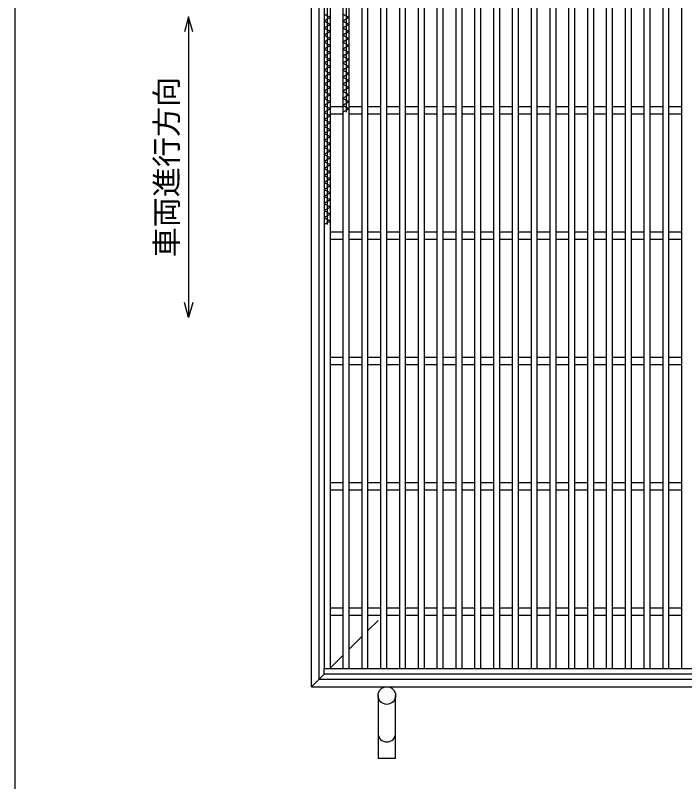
# Model space of a CAD drawing. Units: millimetres, scale not verified. Extents: x -1456 to 1385, y -1026 to 843.
# Drawn here: x -1383 to -850, y -363 to 248 of the extents above; entities that cross this region are included whole.
import ezdxf
from ezdxf.enums import TextEntityAlignment as Align

# ---------------------------------------------------------------- set-up
doc = ezdxf.new("R2010")
doc.units = ezdxf.units.MM
doc.header["$LTSCALE"] = 8
for name, color, linetype, lineweight in [('0_2', 150, 'Continuous', 25), ('16', 3, 'Continuous', 25), ('19', 6, 'Continuous', 25), ('22', 4, 'Continuous', 25)]:
    doc.layers.add(name, color=color, linetype=linetype, lineweight=lineweight)
doc.styles.add('ベクトル', font='')
doc.styles.get('ベクトル').set_extended_font_data('ベクトル')

msp = doc.modelspace()

# ---------------------------------------------------------------- linework, layer by layer
at = {"layer": '0_2'}
msp.add_line((-1383.2, -917.2), (-1383.2, 842.8), dxfattribs=at)
at = {"layer": '16'}
for p, q in [((-1137, 518), (-1137, -273)), ((-1134.5, 518), (-1134.5, 81.2)), ((-1132, -273), (-1132, 518)), ((-1122, 518), (-1122, -273)), ((-1119.5, 518), (-1119.5, 170.8)), ((-1117, -273), (-1117, 518)), ((-1107, 518), (-1107, -273)), ((-1102, -273), (-1102, 518)), ((-1092, 518), (-1092, -273)), ((-1087, -273), (-1087, 518)), ((-1077, 518), (-1077, -273)), ((-1072, -273), (-1072, 518)), ((-1062, 518), (-1062, -273)), ((-1057, -273), (-1057, 518)), ((-1047, 518), (-1047, -273)), ((-1042, -273), (-1042, 518)), ((-1032, 518), (-1032, -273)), ((-1027, -273), (-1027, 518)), ((-1017, 518), (-1017, -273)), ((-1012, -273), (-1012, 518)), ((-1002, 518), (-1002, -273)), ((-997, -273), (-997, 518)), ((-987, 518), (-987, -273)), ((-982, -273), (-982, 518)), ((-972, 518), (-972, -273)), ((-967, -273), (-967, 518)), ((-957, 518), (-957, -273)), ((-952, -273), (-952, 518)), ((-942, 518), (-942, -273)), ((-937, -273), (-937, 518)), ((-927, 518), (-927, -273)), ((-922, -273), (-922, 518)), ((-912, 518), (-912, -273)), ((-907, -273), (-907, 518)), ((-897, 518), (-897, -273)), ((-892, -273), (-892, 518)), ((-882, 518), (-882, -273)), ((-877, -273), (-877, 518)), ((-867, 518), (-867, -273)), ((-862, -273), (-862, 518)), ((-852, 518), (-852, -273)), ((-1137, 249.2), (-1132, 246.4)), ((-1132, 246.4), (-1137, 243.6)), ((-1122, 249.2), (-1117, 246.4)), ((-1117, 246.4), (-1122, 243.6)), ((-1137, 243.6), (-1132, 240.8)), ((-1132, 240.8), (-1137, 238)), ((-1122, 243.6), (-1117, 240.8)), ((-1117, 240.8), (-1122, 238)), ((-1137, 238), (-1132, 235.2)), ((-1132, 235.2), (-1137, 232.4)), ((-1137, 232.4), (-1132, 229.6)), ((-1122, 238), (-1117, 235.2)), ((-1117, 235.2), (-1122, 232.4)), ((-1122, 232.4), (-1117, 229.6)), ((-1132, 229.6), (-1137, 226.8)), ((-1137, 226.8), (-1132, 224)), ((-1117, 229.6), (-1122, 226.8)), ((-1122, 226.8), (-1117, 224)), ((-1132, 224), (-1137, 221.2)), ((-1137, 221.2), (-1132, 218.4)), ((-1117, 224), (-1122, 221.2)), ((-1122, 221.2), (-1117, 218.4)), ((-1132, 218.4), (-1137, 215.6)), ((-1137, 215.6), (-1132, 212.8)), ((-1117, 218.4), (-1122, 215.6)), ((-1122, 215.6), (-1117, 212.8)), ((-1132, 212.8), (-1137, 210)), ((-1137, 210), (-1132, 207.2)), ((-1117, 212.8), (-1122, 210)), ((-1122, 210), (-1117, 207.2)), ((-1132, 207.2), (-1137, 204.4)), ((-1137, 204.4), (-1132, 201.6)), ((-1117, 207.2), (-1122, 204.4)), ((-1122, 204.4), (-1117, 201.6)), ((-1132, 201.6), (-1137, 198.8)), ((-1137, 198.8), (-1132, 196)), ((-1132, 196), (-1137, 193.2)), ((-1117, 201.6), (-1122, 198.8)), ((-1122, 198.8), (-1117, 196)), ((-1117, 196), (-1122, 193.2)), ((-1137, 193.2), (-1132, 190.4)), ((-1132, 190.4), (-1137, 187.6)), ((-1122, 193.2), (-1117, 190.4)), ((-1117, 190.4), (-1122, 187.6)), ((-1137, 187.6), (-1132, 184.8)), ((-1132, 184.8), (-1137, 182)), ((-1122, 187.6), (-1117, 184.8)), ((-1117, 184.8), (-1122, 182)), ((-1137, 182), (-1132, 179.2)), ((-1132, 179.2), (-1137, 176.4)), ((-1122, 182), (-1117, 179.2)), ((-1117, 179.2), (-1122, 176.4)), ((-1137, 176.4), (-1132, 173.6)), ((-1132, 173.6), (-1137, 170.8)), ((-1132, 175.5), (-1122, 175.5)), ((-1122, 176.4), (-1117, 173.6)), ((-1117, 173.6), (-1122, 170.8)), ((-1117, 175.5), (-1107, 175.5)), ((-1102, 175.5), (-1092, 175.5)), ((-1087, 175.5), (-1077, 175.5)), ((-1072, 175.5), (-1062, 175.5)), ((-1057, 175.5), (-1047, 175.5)), ((-1042, 175.5), (-1032, 175.5)), ((-1027, 175.5), (-1017, 175.5)), ((-1012, 175.5), (-1002, 175.5)), ((-997, 175.5), (-987, 175.5)), ((-982, 175.5), (-972, 175.5)), ((-967, 175.5), (-957, 175.5)), ((-952, 175.5), (-942, 175.5)), ((-937, 175.5), (-927, 175.5)), ((-922, 175.5), (-912, 175.5)), ((-907, 175.5), (-897, 175.5)), ((-892, 175.5), (-882, 175.5)), ((-877, 175.5), (-867, 175.5)), ((-862, 175.5), (-852, 175.5)), ((-1137, 170.8), (-1132, 168)), ((-1132, 168), (-1137, 165.2)), ((-1137, 165.2), (-1132, 162.4)), ((-1132, 169.5), (-1122, 169.5)), ((-1117, 169.5), (-1107, 169.5)), ((-1102, 169.5), (-1092, 169.5)), ((-1087, 169.5), (-1077, 169.5)), ((-1072, 169.5), (-1062, 169.5)), ((-1057, 169.5), (-1047, 169.5)), ((-1042, 169.5), (-1032, 169.5)), ((-1027, 169.5), (-1017, 169.5)), ((-1012, 169.5), (-1002, 169.5)), ((-997, 169.5), (-987, 169.5)), ((-982, 169.5), (-972, 169.5)), ((-967, 169.5), (-957, 169.5)), ((-952, 169.5), (-942, 169.5)), ((-937, 169.5), (-927, 169.5)), ((-922, 169.5), (-912, 169.5)), ((-907, 169.5), (-897, 169.5)), ((-892, 169.5), (-882, 169.5)), ((-877, 169.5), (-867, 169.5)), ((-862, 169.5), (-852, 169.5)), ((-1132, 162.4), (-1137, 159.6)), ((-1137, 159.6), (-1132, 156.8)), ((-1132, 156.8), (-1137, 154)), ((-1137, 154), (-1132, 151.2)), ((-1132, 151.2), (-1137, 148.4)), ((-1137, 148.4), (-1132, 145.6)), ((-1132, 145.6), (-1137, 142.8)), ((-1137, 142.8), (-1132, 140)), ((-1132, 140), (-1137, 137.2)), ((-1137, 137.2), (-1132, 134.4)), ((-1132, 134.4), (-1137, 131.6)), ((-1137, 131.6), (-1132, 128.8)), ((-1132, 128.8), (-1137, 126)), ((-1137, 126), (-1132, 123.2)), ((-1132, 123.2), (-1137, 120.4)), ((-1137, 120.4), (-1132, 117.6)), ((-1132, 117.6), (-1137, 114.8)), ((-1137, 114.8), (-1132, 112)), ((-1132, 112), (-1137, 109.2)), ((-1137, 109.2), (-1132, 106.4)), ((-1132, 106.4), (-1137, 103.6)), ((-1137, 103.6), (-1132, 100.8)), ((-1132, 100.8), (-1137, 98)), ((-1137, 98), (-1132, 95.2)), ((-1132, 95.2), (-1137, 92.4)), ((-1137, 92.4), (-1132, 89.6)), ((-1132, 89.6), (-1137, 86.8)), ((-1137, 86.8), (-1132, 84)), ((-1132, 84), (-1137, 81.2)), ((-1132, 75.5), (-1122, 75.5)), ((-1117, 75.5), (-1107, 75.5)), ((-1102, 75.5), (-1092, 75.5)), ((-1087, 75.5), (-1077, 75.5)), ((-1072, 75.5), (-1062, 75.5)), ((-1057, 75.5), (-1047, 75.5)), ((-1042, 75.5), (-1032, 75.5)), ((-1027, 75.5), (-1017, 75.5)), ((-1012, 75.5), (-1002, 75.5)), ((-997, 75.5), (-987, 75.5)), ((-982, 75.5), (-972, 75.5)), ((-967, 75.5), (-957, 75.5)), ((-952, 75.5), (-942, 75.5)), ((-937, 75.5), (-927, 75.5)), ((-922, 75.5), (-912, 75.5)), ((-907, 75.5), (-897, 75.5)), ((-892, 75.5), (-882, 75.5)), ((-877, 75.5), (-867, 75.5)), ((-862, 75.5), (-852, 75.5)), ((-1132, 69.5), (-1122, 69.5)), ((-1117, 69.5), (-1107, 69.5)), ((-1102, 69.5), (-1092, 69.5)), ((-1087, 69.5), (-1077, 69.5)), ((-1072, 69.5), (-1062, 69.5)), ((-1057, 69.5), (-1047, 69.5)), ((-1042, 69.5), (-1032, 69.5)), ((-1027, 69.5), (-1017, 69.5)), ((-1012, 69.5), (-1002, 69.5)), ((-997, 69.5), (-987, 69.5)), ((-982, 69.5), (-972, 69.5)), ((-967, 69.5), (-957, 69.5)), ((-952, 69.5), (-942, 69.5)), ((-937, 69.5), (-927, 69.5)), ((-922, 69.5), (-912, 69.5)), ((-907, 69.5), (-897, 69.5)), ((-892, 69.5), (-882, 69.5)), ((-877, 69.5), (-867, 69.5)), ((-862, 69.5), (-852, 69.5)), ((-1132, -24.5), (-1122, -24.5)), ((-1132, -30.5), (-1122, -30.5)), ((-1117, -24.5), (-1107, -24.5)), ((-1117, -30.5), (-1107, -30.5)), ((-1102, -24.5), (-1092, -24.5)), ((-1102, -30.5), (-1092, -30.5)), ((-1087, -24.5), (-1077, -24.5)), ((-1087, -30.5), (-1077, -30.5)), ((-1072, -24.5), (-1062, -24.5)), ((-1072, -30.5), (-1062, -30.5)), ((-1057, -24.5), (-1047, -24.5)), ((-1057, -30.5), (-1047, -30.5)), ((-1042, -24.5), (-1032, -24.5)), ((-1042, -30.5), (-1032, -30.5)), ((-1027, -24.5), (-1017, -24.5)), ((-1027, -30.5), (-1017, -30.5)), ((-1012, -24.5), (-1002, -24.5)), ((-1012, -30.5), (-1002, -30.5)), ((-997, -24.5), (-987, -24.5)), ((-997, -30.5), (-987, -30.5)), ((-982, -24.5), (-972, -24.5)), ((-982, -30.5), (-972, -30.5)), ((-967, -24.5), (-957, -24.5)), ((-967, -30.5), (-957, -30.5)), ((-952, -24.5), (-942, -24.5)), ((-952, -30.5), (-942, -30.5)), ((-937, -24.5), (-927, -24.5)), ((-937, -30.5), (-927, -30.5)), ((-922, -24.5), (-912, -24.5)), ((-922, -30.5), (-912, -30.5)), ((-907, -24.5), (-897, -24.5)), ((-907, -30.5), (-897, -30.5)), ((-892, -24.5), (-882, -24.5)), ((-892, -30.5), (-882, -30.5)), ((-877, -24.5), (-867, -24.5)), ((-877, -30.5), (-867, -30.5)), ((-862, -24.5), (-852, -24.5)), ((-862, -30.5), (-852, -30.5)), ((-1132, -124.5), (-1122, -124.5)), ((-1117, -124.5), (-1107, -124.5)), ((-1102, -124.5), (-1092, -124.5)), ((-1087, -124.5), (-1077, -124.5)), ((-1072, -124.5), (-1062, -124.5)), ((-1057, -124.5), (-1047, -124.5)), ((-1042, -124.5), (-1032, -124.5)), ((-1027, -124.5), (-1017, -124.5)), ((-1012, -124.5), (-1002, -124.5)), ((-997, -124.5), (-987, -124.5)), ((-982, -124.5), (-972, -124.5)), ((-967, -124.5), (-957, -124.5)), ((-952, -124.5), (-942, -124.5)), ((-937, -124.5), (-927, -124.5)), ((-922, -124.5), (-912, -124.5)), ((-907, -124.5), (-897, -124.5)), ((-892, -124.5), (-882, -124.5)), ((-877, -124.5), (-867, -124.5)), ((-862, -124.5), (-852, -124.5)), ((-1132, -130.5), (-1122, -130.5)), ((-1117, -130.5), (-1107, -130.5)), ((-1102, -130.5), (-1092, -130.5)), ((-1087, -130.5), (-1077, -130.5)), ((-1072, -130.5), (-1062, -130.5)), ((-1057, -130.5), (-1047, -130.5)), ((-1042, -130.5), (-1032, -130.5)), ((-1027, -130.5), (-1017, -130.5)), ((-1012, -130.5), (-1002, -130.5)), ((-997, -130.5), (-987, -130.5)), ((-982, -130.5), (-972, -130.5)), ((-967, -130.5), (-957, -130.5)), ((-952, -130.5), (-942, -130.5)), ((-937, -130.5), (-927, -130.5)), ((-922, -130.5), (-912, -130.5)), ((-907, -130.5), (-897, -130.5)), ((-892, -130.5), (-882, -130.5)), ((-877, -130.5), (-867, -130.5)), ((-862, -130.5), (-852, -130.5)), ((-1132, -224.5), (-1122, -224.5)), ((-1117, -224.5), (-1107, -224.5)), ((-1102, -224.5), (-1092, -224.5)), ((-1087, -224.5), (-1077, -224.5)), ((-1072, -224.5), (-1062, -224.5)), ((-1057, -224.5), (-1047, -224.5)), ((-1042, -224.5), (-1032, -224.5)), ((-1027, -224.5), (-1017, -224.5)), ((-1012, -224.5), (-1002, -224.5)), ((-997, -224.5), (-987, -224.5)), ((-982, -224.5), (-972, -224.5)), ((-967, -224.5), (-957, -224.5)), ((-952, -224.5), (-942, -224.5)), ((-937, -224.5), (-927, -224.5)), ((-922, -224.5), (-912, -224.5)), ((-907, -224.5), (-897, -224.5)), ((-892, -224.5), (-882, -224.5)), ((-877, -224.5), (-867, -224.5)), ((-862, -224.5), (-852, -224.5)), ((-1132, -230.5), (-1122, -230.5)), ((-1117, -230.5), (-1107, -230.5)), ((-1102, -230.5), (-1092, -230.5)), ((-1087, -230.5), (-1077, -230.5)), ((-1072, -230.5), (-1062, -230.5)), ((-1057, -230.5), (-1047, -230.5)), ((-1042, -230.5), (-1032, -230.5)), ((-1027, -230.5), (-1017, -230.5)), ((-1012, -230.5), (-1002, -230.5)), ((-997, -230.5), (-987, -230.5)), ((-982, -230.5), (-972, -230.5)), ((-967, -230.5), (-957, -230.5)), ((-952, -230.5), (-942, -230.5)), ((-937, -230.5), (-927, -230.5)), ((-922, -230.5), (-912, -230.5)), ((-907, -230.5), (-897, -230.5)), ((-892, -230.5), (-882, -230.5)), ((-877, -230.5), (-867, -230.5)), ((-862, -230.5), (-852, -230.5)), ((-1137, -273), (-337, -273)), ((-1137, -277.5), (-1137, -273)), ((-1137, -273), (-1132, -273)), ((-1122, -273), (-1117, -273)), ((-1107, -273), (-1102, -273)), ((-1092, -273), (-1087, -273)), ((-1077, -273), (-1072, -273)), ((-1062, -273), (-1057, -273)), ((-1047, -273), (-1042, -273)), ((-1032, -273), (-1027, -273)), ((-1017, -273), (-1012, -273)), ((-1002, -273), (-997, -273)), ((-987, -273), (-982, -273)), ((-972, -273), (-967, -273)), ((-957, -273), (-952, -273)), ((-942, -273), (-937, -273)), ((-927, -273), (-922, -273)), ((-912, -273), (-907, -273)), ((-897, -273), (-892, -273)), ((-882, -273), (-877, -273)), ((-867, -273), (-862, -273)), ((-852, -273), (-847, -273)), ((-337, -277.5), (-1137, -277.5))]:
    msp.add_line(p, q, dxfattribs=at)
at = {"layer": '19'}
for p, q in [((-1147, -287.5), (-1147, 532.5)), ((-1141, -281.5), (-1141, 526.5)), ((-1102, -242.5), (-1094, -234.5)), ((-1117, -257.5), (-1107, -247.5)), ((-1132, -272.5), (-1122, -262.5)), ((-1147, -287.5), (-1137, -277.5)), ((-1141, -281.5), (-333, -281.5)), ((-1147, -287.5), (-327, -287.5)), ((-1094, -294.5), (-1094, -344.5)), ((-1080, -344.5), (-1080, -294.5)), ((-1094, -344.5), (-1080, -344.5))]:
    msp.add_line(p, q, dxfattribs=at)
msp.add_circle((-1087, -294.5), 7, dxfattribs=at)
msp.add_arc((-1087, -324.5), 7, 180, 0, dxfattribs=at)
at = {"layer": '22'}
for p, q in [((-1245, 247), (-1248.2, 235)), ((-1241.8, 235), (-1245, 247)), ((-1245, 247), (-1245, 7)), ((-1245, 7), (-1248.2, 19)), ((-1241.8, 19), (-1245, 7))]:
    msp.add_line(p, q, dxfattribs=at)

# ---------------------------------------------------------------- texts
at = {"layer": '22', "color": 2, "style": 'ベクトル'}
msp.add_text('車両進行方向', height=17.6, rotation=90, dxfattribs=at).set_placement((-1262.6, 55), align=Align.MIDDLE_LEFT)

doc.saveas('drawing.dxf')
